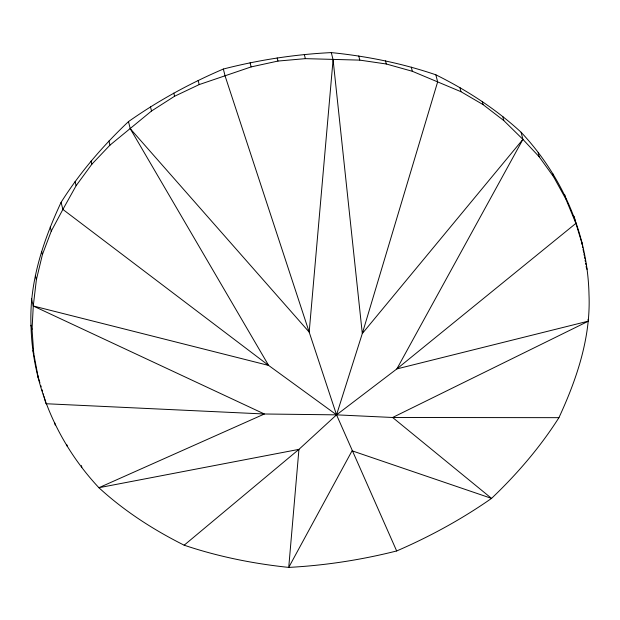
<?xml version="1.0" encoding="UTF-8"?>
<svg xmlns="http://www.w3.org/2000/svg" width="620" height="620" viewBox="0 0 620 620"><rect width="100%" height="100%" fill="white"/><g stroke="black" fill="none" stroke-linecap="round" stroke-linejoin="round"><path stroke-width="0.93" d="M31 325.267C29.218 282.394 43.152 240.715 61.093 202.337C79.856 172.577 102.943 145.762 128.472 121.613C158.092 100.727 190.03 83.274 223.347 69.037C258.672 59.962 294.856 54.374 331.289 52.599C366.823 56.18 402.024 63.263 435.844 74.803C466.651 90.102 495.829 108.88 521.118 132.285C562.278 176.111 587.752 234.298 589 294.647C590.852 337.551 576.74 379.215 558.93 417.663C540.067 447.353 516.987 474.145 491.552 498.387C461.846 519.142 429.924 536.595 396.668 550.963C361.321 559.891 325.151 565.479 288.734 567.401C253.224 563.681 218.038 556.605 184.171 545.197C153.427 529.806 124.256 511.043 98.906 487.715C57.792 443.819 32.224 385.656 31 325.267L32.046 329.398L33.759 353.64L38.401 378.495M32.046 329.398L33.271 306.001L36.394 279.635L42.416 254.588L51.274 231.113L62.884 209.428L76.121 185.698L91.861 164.207L109.973 145.142L151.528 111.003L174.584 96.247L199.198 84.584L251.147 66.906L277.977 61.062L305.373 58.644L359.801 60.124L386.306 63.999L412.339 71.285L437.643 81.894L460.954 91.69L483.081 104.625L503.796 120.567L522.908 139.376L539.206 156.806L553.559 176.746L565.835 199.004L575.903 223.363L582.645 245.543M331.289 52.599L333.079 59.691L309.178 332.095L336.544 414.85L396.668 550.963M521.118 132.285L522.908 139.376L396.87 368.908L336.544 414.85L298.941 449.361L184.171 545.197M522.908 139.376L362.305 333.537L336.544 414.85L264.376 413.997L45.919 403.729L44.121 396.637M588.101 319.315L588.55 321.09L392.631 417.485L336.544 414.85L268.615 365.42L62.884 209.428L61.093 202.337M588.55 321.09L396.87 368.908L575.903 223.363L574.105 216.272M558.93 417.663L392.631 417.485L491.552 498.387L352.059 450.81L288.734 567.401L298.941 449.361L98.906 487.715L264.376 413.997L33.271 306.001L31.473 298.91M33.271 306.001L268.615 365.42L130.262 128.704L128.472 121.613M130.262 128.704L309.178 332.095L225.145 76.128L223.347 69.037M37.355 374.364L39.889 382.718M40.742 385.501L41.16 386.888M42.005 389.678L42.431 391.065M43.276 393.847L43.702 395.242M587.024 269.382L586.233 266.244L586.342 267.762M564.789 194.874L565.835 199.004M552.769 173.608L553.559 176.746M538.16 152.675L539.206 156.806M502.75 116.444L503.796 120.567M482.282 101.486L483.081 104.625M459.908 87.567L460.954 91.69M435.844 74.803L437.643 81.894L362.305 333.537L333.079 59.691M411.293 67.154L412.339 71.285M385.508 60.861L386.306 63.999M358.755 55.994L359.801 60.124M304.327 54.514L305.373 58.644M277.179 57.923L277.977 61.062M250.1 62.775L251.147 66.906M198.152 80.453L199.198 84.584M173.786 93.109L174.584 96.247M150.482 106.873L151.528 111.003M108.926 141.019L109.973 145.142M91.07 161.068L91.861 164.207M75.074 181.575L76.121 185.698M50.228 226.982L51.274 231.113M41.618 251.449L42.416 254.588M35.348 275.505L36.394 279.635M81.422 465.581L81.84 467.24M66.828 444.703L67.224 446.276M54.583 422.561L55.211 425.041M32.968 350.502L33.759 353.64M581.599 241.42L582.18 244.52M582.467 246.07L582.761 247.62M583.048 249.178L583.629 252.278M583.916 253.828L584.203 255.386M584.497 256.936L584.784 258.486M585.071 260.036L585.365 261.586M585.652 263.144L585.939 264.694"/></g></svg>
